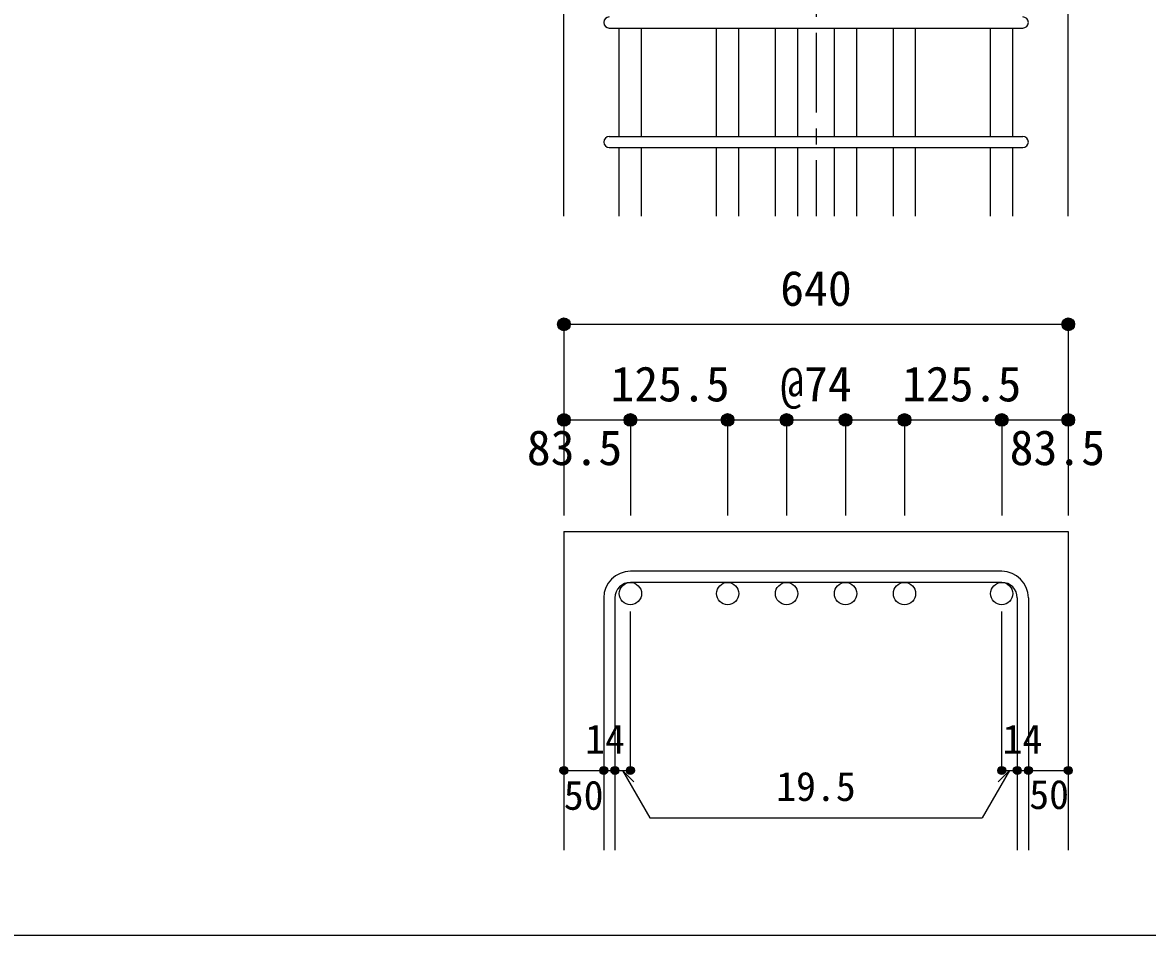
# Model space of a CAD drawing. Units: millimetres at full size, sheet at 1:20; details may follow other scales. Extents: x -3982 to 3969, y -2797 to 2801.
# Drawn here: x -628 to 784, y -2797 to -1651 of the extents above; entities that cross this region are included whole.
import ezdxf
from ezdxf.enums import TextEntityAlignment as Align

# ---------------------------------------------------------------- set-up
doc = ezdxf.new("R2010")
doc.units = ezdxf.units.MM
doc.header["$LTSCALE"] = 20
doc.header["$PDMODE"] = 32
doc.header["$PDSIZE"] = 10
doc.linetypes.add('CHAIN1', pattern=[8, 5, -1, 1, -1])
for name, color, linetype in [('6-1_躯体線', 2, 'Continuous'), ('6-5_梁主筋', 7, 'Continuous'), ('6-6_S.T.P.', 7, 'Continuous'), ('6-D_寸法', 4, 'Continuous'), ('F-0_枠', 6, 'Continuous')]:
    doc.layers.add(name, color=color, linetype=linetype)
doc.styles.add('ＭＳ ゴシック', font='')
doc.styles.get('ＭＳ ゴシック').set_extended_font_data('MS Gothic')

msp = doc.modelspace()

# ---------------------------------------------------------------- linework, layer by layer
at = {"layer": '6-1_躯体線'}
for p, q in [((51.79, -1893.84), (51.79, -1493.84)), ((51.79, -2289.67), (51.79, -2689.67)), ((51.79, -2289.67), (684.79, -2289.67)), ((684.79, -2289.67), (684.79, -2689.67))]:
    msp.add_line(p, q, dxfattribs=at)
msp.add_lwpolyline([(684.79, -1893.84), (684.79, -1493.84), (843.29, -1493.84)], dxfattribs=at)
at = {"layer": '6-5_梁主筋'}
for p, q in [((121.29, -1793.84), (121.29, -1657.84)), ((149.29, -1793.84), (149.29, -1657.84)), ((243.29, -1793.84), (243.29, -1657.84)), ((271.29, -1793.84), (271.29, -1657.84)), ((317.29, -1793.84), (317.29, -1657.84)), ((345.29, -1793.84), (345.29, -1657.84)), ((391.29, -1793.84), (391.29, -1657.84)), ((419.29, -1793.84), (419.29, -1657.84)), ((465.29, -1793.84), (465.29, -1657.84)), ((493.29, -1793.84), (493.29, -1657.84)), ((587.29, -1793.84), (587.29, -1657.84)), ((615.29, -1793.84), (615.29, -1657.84)), ((121.29, -1893.84), (121.29, -1807.84)), ((149.29, -1893.84), (149.29, -1807.84)), ((243.29, -1893.84), (243.29, -1807.84)), ((271.29, -1893.84), (271.29, -1807.84)), ((317.29, -1893.84), (317.29, -1807.84)), ((345.29, -1893.84), (345.29, -1807.84)), ((391.29, -1893.84), (391.29, -1807.84)), ((419.29, -1893.84), (419.29, -1807.84)), ((465.29, -1893.84), (465.29, -1807.84)), ((493.29, -1893.84), (493.29, -1807.84)), ((587.29, -1893.84), (587.29, -1807.84)), ((615.29, -1893.84), (615.29, -1807.84))]:
    msp.add_line(p, q, dxfattribs=at)
at = {"layer": '6-5_梁主筋', "color": 3}
for centre in [(135.29, -2367.67), (257.29, -2367.67), (331.29, -2367.67), (405.29, -2367.67), (479.29, -2367.67), (601.29, -2367.67)]:
    msp.add_circle(centre, 14, dxfattribs=at)
at = {"layer": '6-6_S.T.P.'}
for p, q in [((108.79, -1657.84), (627.79, -1657.84)), ((108.79, -1793.84), (627.79, -1793.84)), ((108.79, -1807.84), (627.79, -1807.84)), ((601.29, -2339.67), (135.29, -2339.67)), ((601.29, -2353.67), (135.29, -2353.67)), ((101.79, -2373.17), (101.79, -2689.67)), ((115.79, -2373.17), (115.79, -2689.67)), ((620.79, -2373.17), (620.79, -2689.67)), ((634.79, -2373.17), (634.79, -2689.67))]:
    msp.add_line(p, q, dxfattribs=at)
for centre, radius, start, end in [((108.79, -1650.84), 7, 90, 270), ((627.79, -1650.84), 7, 270, 90), ((108.79, -1800.84), 7, 90, 270), ((627.79, -1800.84), 7, 270, 90), ((135.29, -2373.17), 33.5, 90, 180), ((601.29, -2373.17), 33.5, 0, 90), ((135.29, -2373.17), 19.5, 90, 180), ((601.29, -2373.17), 19.5, 0, 90)]:
    msp.add_arc(centre, radius, start, end, dxfattribs=at)
at = {"layer": '6-D_寸法', "linetype": 'CHAIN1'}
msp.add_line((368.29, -543.84), (368.29, -1893.84), dxfattribs=at)
at = {"layer": '6-D_寸法'}
for p, q in [((51.79, -2029.67), (51.79, -2149.67)), ((51.79, -2029.67), (684.79, -2029.67)), ((51.79, -2029.67), (684.79, -2029.67)), ((684.79, -2029.67), (684.79, -2149.67)), ((51.79, -2149.67), (135.29, -2149.67)), ((51.79, -2149.67), (51.79, -2269.67)), ((135.29, -2149.67), (135.29, -2269.67)), ((135.29, -2149.67), (368.29, -2149.67)), ((257.29, -2149.67), (257.29, -2269.67)), ((331.29, -2149.67), (331.29, -2269.67)), ((368.29, -2149.67), (601.29, -2149.67)), ((405.29, -2149.67), (405.29, -2269.67)), ((479.29, -2149.67), (479.29, -2269.67)), ((601.29, -2149.67), (601.29, -2269.67)), ((601.29, -2149.67), (684.79, -2149.67)), ((684.79, -2149.67), (684.79, -2269.67)), ((135.29, -2589.67), (135.29, -2390.34)), ((601.29, -2589.67), (601.29, -2390.34)), ((51.79, -2589.67), (101.79, -2589.67)), ((101.79, -2589.67), (135.29, -2589.67)), ((125.54, -2589.67), (139.68, -2603.81)), ((125.54, -2589.67), (159.76, -2648.95)), ((611.04, -2589.67), (576.82, -2648.95)), ((611.04, -2589.67), (596.9, -2603.81)), ((601.29, -2589.67), (684.79, -2589.67)), ((620.79, -2589.67), (634.79, -2589.67)), ((159.76, -2648.95), (576.82, -2648.95))]:
    msp.add_line(p, q, dxfattribs=at)
for points in [[(684.79, -2029.67), (684.79, -2149.67), (684.79, -2269.67)], [(135.29, -2149.67), (235.29, -2149.67), (323.96, -2149.67), (412.62, -2149.67), (501.29, -2149.67), (601.29, -2149.67)]]:
    msp.add_lwpolyline(points, dxfattribs=at)
for centre, radius in [((51.79, -2029.67), 8), ((51.79, -2029.67), 7.2), ((51.79, -2029.67), 6.4), ((51.79, -2029.67), 5.6), ((51.79, -2029.67), 4.8), ((51.79, -2029.67), 4), ((51.79, -2029.67), 3.2), ((51.79, -2029.67), 2.4), ((51.79, -2029.67), 1.6), ((51.79, -2029.67), 0.8), ((684.79, -2029.67), 8), ((684.79, -2029.67), 7.2), ((684.79, -2029.67), 6.4), ((684.79, -2029.67), 5.6), ((684.79, -2029.67), 4.8), ((684.79, -2029.67), 4), ((684.79, -2029.67), 3.2), ((684.79, -2029.67), 2.4), ((684.79, -2029.67), 1.6), ((684.79, -2029.67), 0.8), ((51.79, -2149.67), 8), ((51.79, -2149.67), 7.2), ((51.79, -2149.67), 6.4), ((51.79, -2149.67), 5.6), ((51.79, -2149.67), 4.8), ((51.79, -2149.67), 4), ((135.29, -2149.67), 8), ((135.29, -2149.67), 7.2), ((135.29, -2149.67), 6.4), ((135.29, -2149.67), 5.6), ((135.29, -2149.67), 4.8), ((135.29, -2149.67), 4), ((257.29, -2149.67), 8), ((257.29, -2149.67), 7.2), ((257.29, -2149.67), 6.4), ((257.29, -2149.67), 5.6), ((257.29, -2149.67), 4.8), ((257.29, -2149.67), 4), ((331.29, -2149.67), 8), ((331.29, -2149.67), 7.2), ((331.29, -2149.67), 6.4), ((331.29, -2149.67), 5.6), ((331.29, -2149.67), 4.8), ((331.29, -2149.67), 4), ((405.29, -2149.67), 8), ((405.29, -2149.67), 7.2), ((405.29, -2149.67), 6.4), ((405.29, -2149.67), 5.6), ((405.29, -2149.67), 4.8), ((405.29, -2149.67), 4), ((479.29, -2149.67), 8), ((479.29, -2149.67), 7.2), ((479.29, -2149.67), 6.4), ((479.29, -2149.67), 5.6), ((479.29, -2149.67), 4.8), ((479.29, -2149.67), 4), ((601.29, -2149.67), 8), ((601.29, -2149.67), 7.2), ((601.29, -2149.67), 6.4), ((601.29, -2149.67), 5.6), ((601.29, -2149.67), 4.8), ((601.29, -2149.67), 4), ((684.79, -2149.67), 8), ((684.79, -2149.67), 7.2), ((684.79, -2149.67), 6.4), ((684.79, -2149.67), 5.6), ((684.79, -2149.67), 4.8), ((684.79, -2149.67), 4), ((51.79, -2149.67), 3.2), ((51.79, -2149.67), 2.4), ((51.79, -2149.67), 1.6), ((51.79, -2149.67), 0.8), ((135.29, -2149.67), 3.2), ((135.29, -2149.67), 2.4), ((135.29, -2149.67), 1.6), ((135.29, -2149.67), 0.8), ((257.29, -2149.67), 3.2), ((257.29, -2149.67), 2.4), ((257.29, -2149.67), 1.6), ((257.29, -2149.67), 0.8), ((331.29, -2149.67), 3.2), ((331.29, -2149.67), 2.4), ((331.29, -2149.67), 1.6), ((331.29, -2149.67), 0.8), ((405.29, -2149.67), 3.2), ((405.29, -2149.67), 2.4), ((405.29, -2149.67), 1.6), ((405.29, -2149.67), 0.8), ((479.29, -2149.67), 3.2), ((479.29, -2149.67), 2.4), ((479.29, -2149.67), 1.6), ((479.29, -2149.67), 0.8), ((601.29, -2149.67), 3.2), ((601.29, -2149.67), 2.4), ((601.29, -2149.67), 1.6), ((601.29, -2149.67), 0.8), ((684.79, -2149.67), 3.2), ((684.79, -2149.67), 2.4), ((684.79, -2149.67), 1.6), ((684.79, -2149.67), 0.8), ((51.79, -2589.67), 4), ((51.79, -2589.67), 3.6), ((51.79, -2589.67), 3.2), ((51.79, -2589.67), 2.8), ((51.79, -2589.67), 2.4), ((51.79, -2589.67), 2), ((51.79, -2589.67), 1.6), ((51.79, -2589.67), 1.2), ((51.79, -2589.67), 0.8), ((51.79, -2589.67), 0.4), ((101.79, -2589.67), 4), ((101.79, -2589.67), 3.6), ((101.79, -2589.67), 3.2), ((101.79, -2589.67), 2.8), ((101.79, -2589.67), 2.4), ((101.79, -2589.67), 2), ((101.79, -2589.67), 1.6), ((101.79, -2589.67), 1.2), ((101.79, -2589.67), 0.8), ((101.79, -2589.67), 0.4), ((115.79, -2589.67), 4), ((115.79, -2589.67), 3.6), ((115.79, -2589.67), 3.2), ((115.79, -2589.67), 2.8), ((115.79, -2589.67), 2.4), ((115.79, -2589.67), 2), ((115.79, -2589.67), 1.6), ((115.79, -2589.67), 1.2), ((115.79, -2589.67), 0.8), ((115.79, -2589.67), 0.4), ((135.29, -2589.67), 4), ((135.29, -2589.67), 3.6), ((135.29, -2589.67), 3.2), ((135.29, -2589.67), 2.8), ((135.29, -2589.67), 2.4), ((135.29, -2589.67), 2), ((135.29, -2589.67), 1.6), ((135.29, -2589.67), 1.2), ((135.29, -2589.67), 0.8), ((135.29, -2589.67), 0.4), ((601.29, -2589.67), 4), ((601.29, -2589.67), 3.6), ((601.29, -2589.67), 3.2), ((601.29, -2589.67), 2.8), ((601.29, -2589.67), 2.4), ((601.29, -2589.67), 2), ((601.29, -2589.67), 1.6), ((601.29, -2589.67), 1.2), ((601.29, -2589.67), 0.8), ((601.29, -2589.67), 0.4), ((620.79, -2589.67), 4), ((620.79, -2589.67), 3.6), ((620.79, -2589.67), 3.2), ((620.79, -2589.67), 2.8), ((620.79, -2589.67), 2.4), ((620.79, -2589.67), 2), ((620.79, -2589.67), 1.6), ((620.79, -2589.67), 1.2), ((620.79, -2589.67), 0.8), ((620.79, -2589.67), 0.4), ((634.79, -2589.67), 4), ((634.79, -2589.67), 3.6), ((634.79, -2589.67), 3.2), ((634.79, -2589.67), 2.8), ((634.79, -2589.67), 2.4), ((634.79, -2589.67), 2), ((634.79, -2589.67), 1.6), ((634.79, -2589.67), 1.2), ((634.79, -2589.67), 0.8), ((634.79, -2589.67), 0.4), ((684.79, -2589.67), 4), ((684.79, -2589.67), 3.6), ((684.79, -2589.67), 3.2), ((684.79, -2589.67), 2.8), ((684.79, -2589.67), 2.4), ((684.79, -2589.67), 2), ((684.79, -2589.67), 1.6), ((684.79, -2589.67), 1.2), ((684.79, -2589.67), 0.8), ((684.79, -2589.67), 0.4)]:
    msp.add_circle(centre, radius, dxfattribs=at)
at = {"layer": '6-D_寸法', "color": 7}
for p in [(51.79, -2029.67), (684.79, -2029.67), (51.79, -2149.67), (135.29, -2149.67), (257.29, -2149.67), (331.29, -2149.67), (405.29, -2149.67), (479.29, -2149.67), (601.29, -2149.67), (601.29, -2149.67), (684.79, -2149.67), (51.79, -2589.67), (101.79, -2589.67), (115.79, -2589.67), (135.29, -2589.67), (601.29, -2589.67), (620.79, -2589.67), (634.79, -2589.67), (684.79, -2589.67)]:
    msp.add_point(p, dxfattribs=at)
at = {"layer": 'F-0_枠'}
msp.add_line((3969.4, -2796.83), (-3981.92, -2796.83), dxfattribs=at)

# ---------------------------------------------------------------- texts
at = {"layer": '6-D_寸法', "style": 'ＭＳ ゴシック'}
for s, height, p in [('640', 43.99, (323.29, -2019.67)), ('125.5', 43.99, (110.29, -2139.67)), ('@74', 43.99, (323.29, -2139.67)), ('125.5', 43.99, (476.29, -2139.67)), ('83.5', 43.99, (5.29, -2219.67)), ('83.5', 43.99, (611.29, -2219.67)), ('14', 36.66, (78.48, -2579.6)), ('14', 36.66, (602.4, -2579.67)), ('19.5', 36.66, (318.29, -2638.95)), ('50', 36.66, (51.64, -2650.03)), ('50', 36.66, (635.85, -2649.08))]:
    msp.add_text(s, height=height, dxfattribs=at).set_placement(p, align=Align.BOTTOM_LEFT)

doc.saveas('drawing.dxf')
